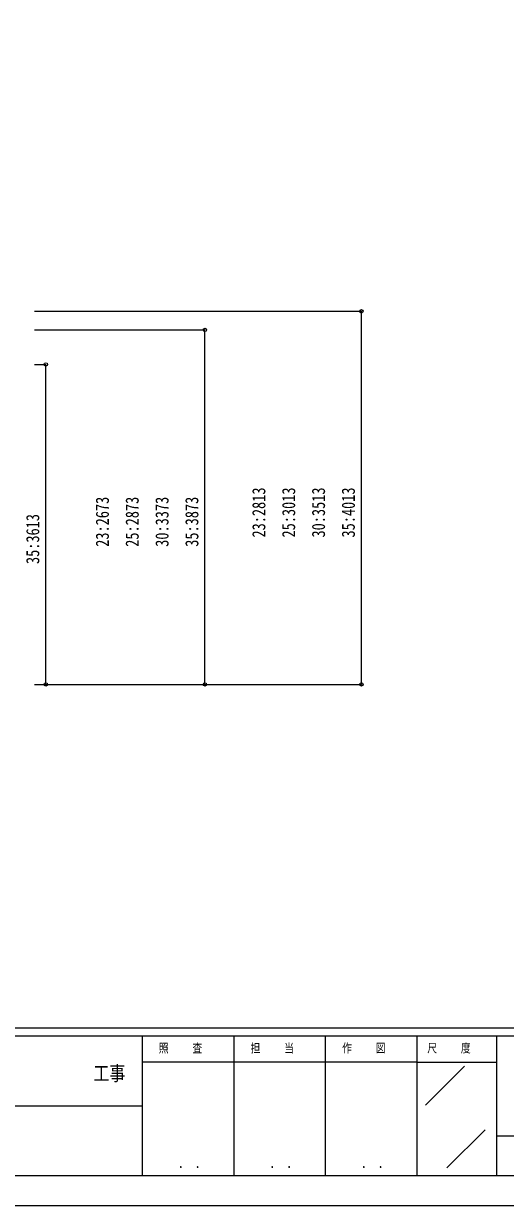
# Model space of a CAD drawing. Units: millimetres, scale not verified. Extents: x -12615 to 12615, y -8910 to 8910.
# Drawn here: x 2990 to 6623, y -8910 to 0 of the extents above; entities that cross this region are included whole.
import ezdxf
from ezdxf.enums import TextEntityAlignment as Align

# ---------------------------------------------------------------- set-up
doc = ezdxf.new("R2010")
doc.units = ezdxf.units.MM
doc.header["$LTSCALE"] = 40
doc.layers.add('0-6_YKK_D', color=6, linetype='Continuous')
doc.layers.add('0-7_YKK_ZWAK', color=7, linetype='Continuous')
doc.styles.add('ＭＳ ゴシック', font='')
doc.styles.get('ＭＳ ゴシック').set_extended_font_data('MS Gothic')

msp = doc.modelspace()

# ---------------------------------------------------------------- linework, layer by layer
at = {"layer": '0-6_YKK_D'}
for p, q in [((3071.39, -2169.07), (5538.54, -2169.07)), ((5537.54, -4982.18), (5537.54, -2169.07)), ((3071.39, -2309.18), (4358.54, -2309.18)), ((4357.54, -4982.18), (4357.54, -2309.18)), ((3071.39, -2569.18), (3158.54, -2569.18)), ((3157.54, -4982.18), (3157.54, -2569.18)), ((3071.39, -4982.18), (3158.54, -4982.18)), ((3071.39, -4982.18), (5538.54, -4982.18)), ((3072.39, -4982.18), (4358.54, -4982.18))]:
    msp.add_line(p, q, dxfattribs=at)
for centre in [(5537.54, -2169.07), (4357.54, -2309.18), (3157.54, -2569.18), (3157.54, -4982.18), (4357.54, -4982.18), (5537.54, -4982.18)]:
    msp.add_circle(centre, 12.75, dxfattribs=at)
at = {"layer": '0-7_YKK_ZWAK'}
for p, q in [((11685.06, -7575), (-11714.94, -7575)), ((3885.06, -7635), (-14.94, -7635)), ((4575.06, -7635), (4575.06, -8685)), ((5265.06, -7635), (5265.06, -8685)), ((5955.06, -7635), (5955.06, -8685)), ((6555.06, -7635), (5955.06, -7635)), ((9652.56, -7635), (6555.06, -7635)), ((6555.06, -7635), (6555.06, -8685)), ((5955.06, -7830), (3885.06, -7830)), ((5955.06, -7830), (6555.06, -7830)), ((6021.31, -8154.87), (6315.11, -7861.08)), ((-14.94, -8160), (3885.06, -8160)), ((6182.02, -8627.97), (6470.68, -8339.3)), ((6555.06, -8385), (9652.56, -8385)), ((-14.94, -8685), (3885.06, -8685)), ((3885.06, -8685), (5955.06, -8685)), ((5955.06, -8685), (6555.06, -8685)), ((6555.06, -8685), (9652.56, -8685))]:
    msp.add_line(p, q, dxfattribs=at)
msp.add_lwpolyline([(-12615, -8910), (12615, -8910), (12615, 8910), (-12615, 8910)], close=True, dxfattribs=at)
msp.add_lwpolyline([(5955.06, -7635), (3885.06, -7635), (3885.06, -8685)], dxfattribs=at)

# ---------------------------------------------------------------- texts
at = {"layer": '0-6_YKK_D', "style": 'ＭＳ ゴシック', "width": 0.8}
for s, p in [('23:2813', (4842.54, -3874.43)), ('25:3013', (5067.54, -3874.43)), ('30:3513', (5292.54, -3874.43)), ('35:4013', (5517.54, -3874.43)), ('23:2673', (3662.54, -3944.48)), ('25:2873', (3887.54, -3944.48)), ('30:3373', (4112.54, -3944.48)), ('35:3873', (4337.54, -3944.48)), ('35:3613', (3137.54, -4074.48))]:
    msp.add_text(s, height=98.97, rotation=90, dxfattribs=at).set_placement(p, align=Align.BOTTOM_LEFT)
at = {"layer": '0-7_YKK_ZWAK', "style": 'ＭＳ ゴシック', "width": 0.8}
for s, height, p in [('照     査', 65.98, (4009.26, -7777.5)), ('担     当', 65.98, (4701.66, -7777.5)), ('作     図', 65.98, (5391.66, -7777.5)), ('尺     度', 65.98, (6034.26, -7777.5)), ('工事', 110, (3517, -8002.4)), ('． ．', 77.75, (4155, -8653.06)), ('． ．', 77.75, (4845, -8653.06)), ('． ．', 77.75, (5535, -8653.06))]:
    msp.add_text(s, height=height, dxfattribs=at).set_placement(p, align=Align.BOTTOM_LEFT)

doc.saveas('drawing.dxf')
